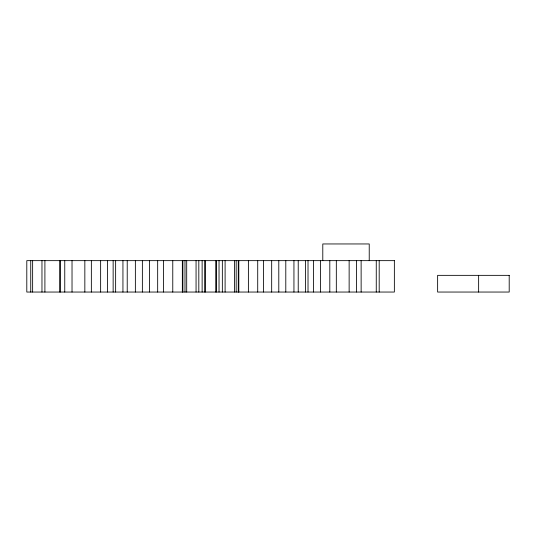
<?xml version="1.0" encoding="UTF-8"?>
<svg xmlns="http://www.w3.org/2000/svg" width="536" height="536" viewBox="0 0 536 536"><rect width="100%" height="100%" fill="white"/><g stroke="black" fill="none" stroke-linecap="round" stroke-linejoin="round"><path stroke-width="0.8" d="M478.635 275.35L478.635 292.046M379.193 260.65L379.193 292.046M376.259 260.65L376.259 292.046M369.23 260.65L369.23 243.954L322.793 243.954L322.793 260.65M361.123 260.65L361.143 292.046M356.4 260.65L356.4 292.046M349.137 260.65L349.137 292.046M336.32 260.65L336.32 292.046M329.808 260.65L329.808 292.046M320.528 260.65L320.528 292.046M313.567 260.65L313.567 292.046M308.019 260.65L308.019 292.046M305.527 260.65L305.527 292.046M298.224 260.65L298.224 292.046M293.942 260.65L293.942 292.046M285.795 260.65L285.795 292.046M278.794 260.65L278.794 292.046M271.678 260.65L271.678 292.046M263.491 260.65L263.491 292.046M257.716 260.65L257.716 292.046M248.389 260.65L248.389 292.046M238.822 260.65L238.822 292.046M238.272 260.65L238.272 292.046M236.182 260.65L236.182 292.046M234.466 260.65L234.466 292.046M225.1 260.65L225.1 292.046M222.346 260.65L222.346 292.046M219.03 260.65L219.03 292.046M216.484 260.65L216.484 292.046M215.753 260.65L215.753 292.046M205.415 260.65L205.415 292.046M204.678 260.65L204.678 292.046M202.132 260.65L202.132 292.046M198.816 260.65L198.816 292.046M196.062 260.65L196.062 292.046M186.696 260.65L186.696 292.046M184.987 260.65L184.987 292.046M182.89 260.65L182.89 292.046M182.34 260.65L182.34 292.046M172.773 260.65L172.773 292.046M163.447 260.65L163.447 292.046M157.671 260.65L157.671 292.046M149.484 260.65L149.484 292.046M142.368 260.65L142.368 292.046M135.367 260.65L135.367 292.046M127.22 260.65L127.22 292.046M122.938 260.65L122.938 292.046M115.635 260.65L115.635 292.046M113.143 260.65L113.143 292.046M107.595 260.65L107.595 292.046M100.634 260.65L100.634 292.046M91.355 260.65L91.355 292.046M84.842 260.65L84.842 292.046M72.025 260.65L72.025 292.046M64.762 260.65L64.762 292.046M44.903 260.65L44.903 292.046M41.969 260.65L41.969 292.046M32.636 260.65L32.636 292.046M30.74 260.65L30.74 292.046M394.362 260.65L26.8 260.65L26.8 292.046L394.362 292.046L394.362 260.65M509.2 275.35L437.631 275.35L437.631 292.046L509.2 292.046L509.2 275.35M60.039 292.046L60.039 260.65L60.019 292.046"/></g></svg>
